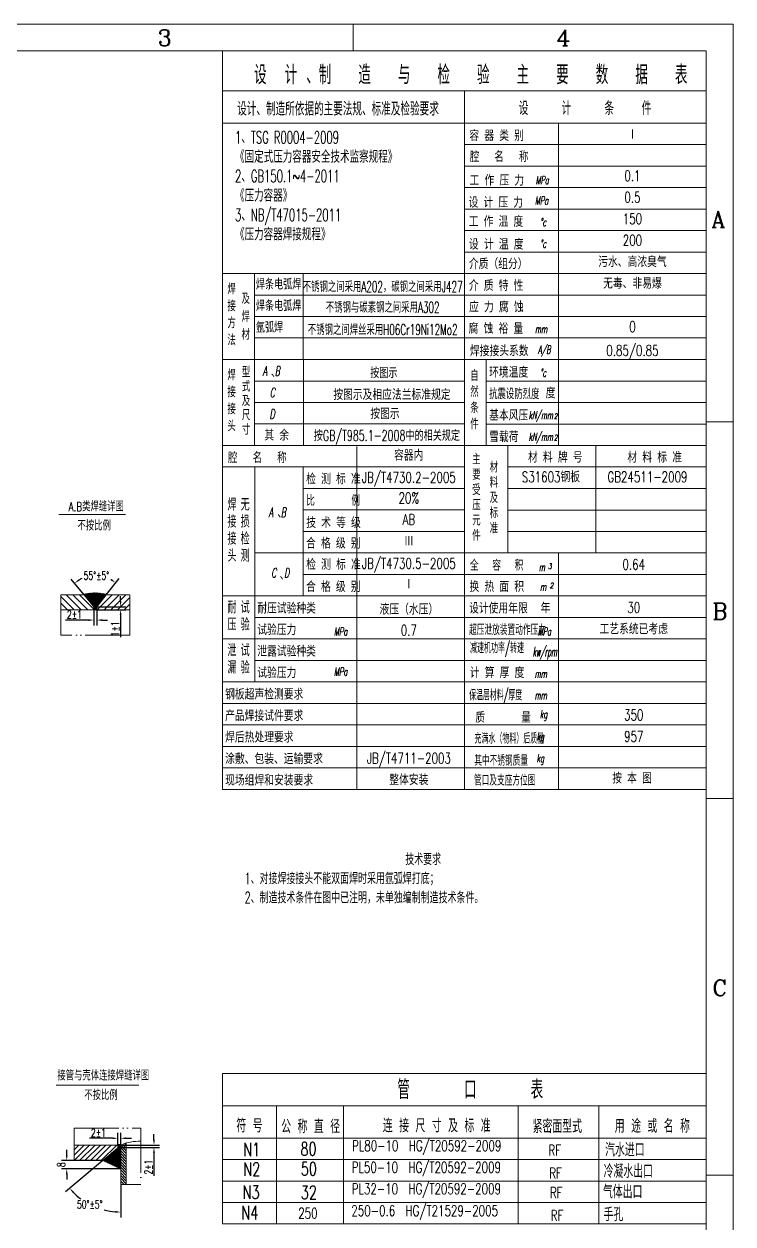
# Model space of a CAD drawing. Header units: inches. Extents: x -1056 to 3115, y -4435 to 1464.
# Drawn here: x 1262 to 3115, y -1672 to 1464 of the extents above; entities that cross this region are included whole.
import ezdxf
from ezdxf.enums import TextEntityAlignment as Align

# ---------------------------------------------------------------- set-up
doc = ezdxf.new("R2010")
doc.units = ezdxf.units.IN
doc.header["$LTSCALE"] = 77.75
doc.header["$MEASUREMENT"] = 0
doc.linetypes.add('DIVIDE-M', pattern=[39, 30, -3, 0, -3, 0, -3])
doc.layers.get('0').update_dxf_attribs({"lineweight": 18})
doc.layers.add('标注', color=7, linetype='Continuous', lineweight=18)
doc.styles.add('HZ', font='romans.shx', dxfattribs={"width": 0.6, "bigfont": 'hz.shx'})
doc.styles.add('HZTXT', font='romans.shx', dxfattribs={"width": 0.7, "bigfont": 'hztxt.shx'})
doc.styles.add('ROMANC', font='romanc.shx', dxfattribs={"width": 0.7})
doc.dimstyles.new('HZTXT', dxfattribs={"dimtxt": 21, "dimasz": 14, "dimexe": 14, "dimexo": 0, "dimgap": 4, "dimtad": 1, "dimdec": 0, "dimrnd": 1, "dimzin": 0, "dimdsep": 46, "dimtxsty": 'HZTXT', "dimcen": 0, "dimdle": 28, "dimclrd": 7, "dimclre": 7, "dimclrt": 7, "dimadec": 0, "dimazin": 0, "dimtfac": 1, "dimtdec": 0, "dimtofl": 0, "dimtmove": 0, "dimatfit": 0, "dimfxl": 0, "dimtolj": 1, "dimarcsym": 0})
doc.dimstyles.new('HZTXT$2', dxfattribs={"dimtxt": 21, "dimasz": 14, "dimexe": 14, "dimexo": 0, "dimgap": 4, "dimtad": 0, "dimdec": 0, "dimrnd": 1, "dimzin": 0, "dimdsep": 46, "dimtxsty": 'HZTXT', "dimcen": 0, "dimdle": 28, "dimclrd": 7, "dimclre": 7, "dimclrt": 7, "dimadec": 0, "dimazin": 0, "dimtfac": 1, "dimtdec": 0, "dimtofl": 0, "dimtmove": 0, "dimatfit": 0, "dimfxl": 0, "dimtolj": 1, "dimarcsym": 0})

# ---------------------------------------------------------------- blocks, each defined once
blk = doc.blocks.new('JGB-L')
at = {"color": 4, "linetype": 'Continuous'}
for p, q in [((0, 0), (0, -8)), ((20, 0), (20, -8)), ((45, 0), (45, -8)), ((110, 0), (110, -8)), ((140, 0), (140, -8))]:
    blk.add_line(p, q, dxfattribs=at)
at = {"color": 7, "linetype": 'Continuous'}
blk.add_line((0, -8), (180, -8), dxfattribs=at)
blk = doc.blocks.new('*X38')
at = {"layer": '标注', "linetype": 'Continuous', "ltscale": 0.5}
for points in [[(1406.4, 8.4), (1403.8, 12.3), (1393.6, 2.4)], [(1490.9, 13.2), (1488.4, 9.3), (1501.3, 3.6)]]:
    blk.add_hatch(color=7, dxfattribs=at).paths.add_polyline_path(points, flags=0)
at = {"layer": '标注', "color": 7, "linetype": 'Continuous', "lineweight": -2, "ltscale": 0.5}
for p, q in [((1418.6, -28), (1384.7, 13.2)), ((1476.5, -28), (1510, 14.6))]:
    blk.add_line(p, q, dxfattribs=at)
for start, end in [(114.5602, 120.0777), (61.2078, 61.6624)]:
    blk.add_arc((1448.2, -64.1), 86, start, end, dxfattribs=at)
at = {"layer": '标注', "color": 7, "linetype": 'Continuous', "ltscale": 0.5, "insert": (1450.8, 21.9), "char_height": 21, "width": 98.7, "attachment_point": 5, "style": 'HZTXT'}
blk.add_mtext('55%%D%%P5%%D', dxfattribs=at)
blk = doc.blocks.new('*X39')
at = {"linetype": 'Continuous', "ltscale": 0.5}
for points in [[(1430.2, -91.8), (1430.2, -96.5), (1444.2, -94.1)], [(1466, -91.8), (1466, -96.5), (1452, -94.1)]]:
    blk.add_hatch(color=7, dxfattribs=at).paths.add_polyline_path(points, flags=0)
at = {"color": 7, "linetype": 'Continuous', "lineweight": -2, "ltscale": 0.5}
for p, q in [((1444.2, -67.2), (1444.2, -108.1)), ((1452, -67.2), (1452, -108.1)), ((1430.2, -94.1), (1370.4, -94.1)), ((1466, -94.1), (1480, -94.1))]:
    blk.add_line(p, q, dxfattribs=at)
at = {"color": 7, "linetype": 'Continuous', "ltscale": 0.5, "insert": (1393.3, -79.6), "char_height": 21, "width": 48.3, "attachment_point": 5, "style": 'HZTXT'}
blk.add_mtext('2%%P1', dxfattribs=at)
blk = doc.blocks.new('*X40')
at = {"linetype": 'Continuous', "ltscale": 0.5}
for points in [[(1511.8, -45.3), (1516.5, -45.3), (1514.2, -59.3)], [(1511.8, -81.2), (1516.5, -81.2), (1514.2, -67.2)]]:
    blk.add_hatch(color=7, dxfattribs=at).paths.add_polyline_path(points, flags=0)
at = {"color": 7, "linetype": 'Continuous', "lineweight": -2, "ltscale": 0.5}
for p, q in [((1514.2, -45.3), (1514.2, -31.3)), ((1452, -59.3), (1528.2, -59.3)), ((1452, -67.2), (1528.2, -67.2)), ((1514.2, -81.2), (1514.2, -138.9))]:
    blk.add_line(p, q, dxfattribs=at)
at = {"color": 7, "linetype": 'Continuous', "ltscale": 0.5, "insert": (1499.7, -117.1), "char_height": 21, "width": 42, "attachment_point": 5, "rotation": 90, "style": 'HZTXT'}
blk.add_mtext('1%%P1', dxfattribs=at)
blk = doc.blocks.new('*X41')
at = {"layer": '标注', "linetype": 'Continuous', "ltscale": 0.5}
for points in [[(1388.7, -1591), (1392.2, -1587.8), (1381, -1579)], [(1500.5, -1638.3), (1500.3, -1643), (1514.4, -1641.2)]]:
    blk.add_hatch(color=7, dxfattribs=at).paths.add_polyline_path(points, flags=0)
at = {"layer": '标注', "color": 7, "linetype": 'Continuous', "lineweight": -2, "ltscale": 0.5}
for p, q in [((1467.5, -1506.5), (1370.3, -1588)), ((1514.4, -1569.3), (1514.4, -1655.2))]:
    blk.add_line(p, q, dxfattribs=at)
for start, end in [(224.609, 233.3146), (255.5838, 265.391)]:
    blk.add_arc((1514.4, -1467.1), 174.1, start, end, dxfattribs=at)
at = {"layer": '标注', "color": 7, "linetype": 'Continuous', "ltscale": 0.5, "insert": (1433.4, -1621.3), "char_height": 21, "width": 100.8, "attachment_point": 5, "style": 'HZTXT'}
blk.add_mtext('50%%D%%P5%%D', dxfattribs=at)
blk = doc.blocks.new('*X42')
at = {"linetype": 'Continuous', "ltscale": 0.5}
for points in [[(1371, -1492.5), (1375.7, -1492.5), (1373.4, -1506.5)], [(1371, -1542.3), (1375.7, -1542.3), (1373.4, -1528.3)]]:
    blk.add_hatch(color=7, dxfattribs=at).paths.add_polyline_path(points, flags=0)
at = {"color": 7, "linetype": 'Continuous', "lineweight": -2, "ltscale": 0.5}
for p, q in [((1373.4, -1492.5), (1373.4, -1478.5)), ((1467.5, -1506.5), (1359.4, -1506.5)), ((1514.4, -1528.3), (1359.4, -1528.3)), ((1373.4, -1542.3), (1373.4, -1556.3))]:
    blk.add_line(p, q, dxfattribs=at)
at = {"color": 7, "linetype": 'Continuous', "ltscale": 0.5, "insert": (1358.9, -1517.4), "char_height": 21, "width": 42, "attachment_point": 5, "rotation": 90, "style": 'HZTXT'}
blk.add_mtext('8', dxfattribs=at)
blk = doc.blocks.new('*X43')
at = {"linetype": 'Continuous', "ltscale": 0.5}
for points in [[(1599, -1452), (1603.7, -1452), (1601.4, -1466)], [(1599, -1486.6), (1603.7, -1486.6), (1601.4, -1472.6)]]:
    blk.add_hatch(color=7, dxfattribs=at).paths.add_polyline_path(points, flags=0)
at = {"color": 7, "linetype": 'Continuous', "lineweight": -2, "ltscale": 0.5}
for p, q in [((1601.4, -1452), (1601.4, -1438)), ((1507, -1466), (1615.4, -1466)), ((1507, -1472.6), (1615.4, -1472.6)), ((1601.4, -1486.6), (1601.4, -1546.4))]:
    blk.add_line(p, q, dxfattribs=at)
at = {"color": 7, "linetype": 'Continuous', "ltscale": 0.5, "insert": (1586.9, -1523.5), "char_height": 21, "width": 48.3, "attachment_point": 5, "rotation": 90, "style": 'HZTXT'}
blk.add_mtext('2%%P1', dxfattribs=at)
blk = doc.blocks.new('*X44')
at = {"linetype": 'Continuous', "ltscale": 0.5}
for points in [[(1493, -1445.9), (1493, -1450.6), (1507, -1448.2)], [(1528.4, -1445.9), (1528.4, -1450.6), (1514.4, -1448.2)]]:
    blk.add_hatch(color=7, dxfattribs=at).paths.add_polyline_path(points, flags=0)
at = {"color": 7, "linetype": 'Continuous', "lineweight": -2, "ltscale": 0.5}
for p, q in [((1507, -1466), (1507, -1434.2)), ((1514.4, -1466), (1514.4, -1434.2)), ((1493, -1448.2), (1433.2, -1448.2)), ((1528.4, -1448.2), (1542.4, -1448.2))]:
    blk.add_line(p, q, dxfattribs=at)
at = {"color": 7, "linetype": 'Continuous', "ltscale": 0.5, "insert": (1456.1, -1433.7), "char_height": 21, "width": 48.3, "attachment_point": 5, "style": 'HZTXT'}
blk.add_mtext('2%%P1', dxfattribs=at)

msp = doc.modelspace()

# ---------------------------------------------------------------- hatches: boundary and pattern name
at = {"linetype": 'Continuous'}
h = msp.add_hatch(dxfattribs=at)
h.set_pattern_fill('ANSI31', style=0, pattern_type=0)
h.set_pattern_definition([(135, (0, 0), (-8.83883, -8.83883), [])])
h.paths.add_polyline_path([(1418.6, -28), (1358, -28), (1358, -67.2), (1444.2, -67.2), (1444.2, -59.3)], flags=0)
at = {"linetype": 'Continuous', "ltscale": 2}
h = msp.add_hatch(dxfattribs=at)
h.set_pattern_fill('ANSI37', scale=18, style=0)
edge = h.paths.add_edge_path(flags=0)
edge.add_line((1476.5, -28), (1479.6, -28))
edge.add_arc((1447, -135.1), 111.9, 73.069, 106.931)
edge.add_line((1414.4, -28), (1418.6, -28))
edge.add_line((1418.6, -28), (1444.2, -59.3))
edge.add_line((1444.2, -59.3), (1444.2, -67.7))
edge.add_arc((1447.8, -33), 34.9, 264.2125, 277.0235)
edge.add_line((1452, -67.6), (1452, -59.3))
edge.add_line((1452, -59.3), (1476.5, -28))
at = {"linetype": 'Continuous'}
h = msp.add_hatch(dxfattribs=at)
h.set_pattern_fill('ANSI31', style=0, pattern_type=0)
h.set_pattern_definition([(45, (0, 0), (-8.83883, 8.83883), [])])
h.paths.add_polyline_path([(1538.5, -28), (1476.5, -28), (1452, -59.3), (1452, -67.2), (1538.5, -67.2)], flags=0)
h = msp.add_hatch(dxfattribs=at)
h.set_pattern_fill('ANSI31', style=0, pattern_type=0)
h.set_pattern_definition([(45, (0, 0), (-7.07107, 7.07107), [])])
h.paths.add_polyline_path([(1507, -1473.3), (1507, -1466), (1392.5, -1466), (1392.5, -1506.5), (1467.5, -1506.5)], flags=0)
at = {"linetype": 'Continuous', "ltscale": 2}
h = msp.add_hatch(dxfattribs=at)
h.set_pattern_fill('ANSI37', scale=18, style=0)
edge = h.paths.add_edge_path(flags=0)
edge.add_line((1514.4, -1466), (1516.3, -1466))
edge.add_arc((1510.3, -1476.5), 12.1, 60.4292, 119.5708)
edge.add_line((1504.3, -1466), (1507, -1466))
edge.add_line((1507, -1466), (1507, -1473.3))
edge.add_line((1507, -1473.3), (1467.5, -1506.5))
edge.add_line((1467.5, -1506.5), (1514.4, -1528.3))
edge.add_line((1514.4, -1528.3), (1514.4, -1466))

# ---------------------------------------------------------------- linework, layer by layer
at = {"color": 7, "linetype": 'Continuous'}
for p, q in [((-1056.3, 1463.5), (3115.1, 1463.5)), ((3115.1, 1463.5), (3115.1, -4435.3)), ((2412.9, 1092.4), (3044.9, 1092.4)), ((2412.9, 1036.2), (3044.9, 1036.2)), ((2412.9, 980), (3044.9, 980)), ((2412.9, 923.8), (3044.9, 923.8)), ((2412.9, 867.7), (3044.9, 867.7)), ((2412.9, 811.5), (3044.9, 811.5)), ((1864.3, 755.3), (2412.9, 755.3)), ((2412.9, 755.3), (3044.9, 755.3)), ((1864.3, 699.1), (2412.9, 699.1)), ((2412.9, 699.1), (3044.9, 699.1)), ((1864.3, 643), (2412.9, 643)), ((2412.9, 643), (3044.9, 643)), ((2412.9, 586.8), (3044.9, 586.8)), ((1864.3, 530.6), (2412.9, 530.6)), ((2470.1, 530.6), (3044.9, 530.6)), ((1864.3, 474.4), (2412.9, 474.4)), ((2470.1, 474.4), (3044.9, 474.4)), ((1864.3, 418.3), (2412.9, 418.3)), ((2470.1, 418.2), (3044.9, 418.2)), ((1991.6, 249.7), (2412.9, 249.7)), ((2526.3, 249.7), (3044.9, 249.7)), ((1991.6, 193.6), (2412.9, 193.6)), ((2526.3, 193.5), (3044.9, 193.5)), ((1991.6, 137.4), (2412.9, 137.4)), ((2526.3, 137.4), (3044.9, 137.4)), ((1865, 81.2), (2412.9, 81.2)), ((1780.9, -31.1), (2412.9, -31.1)), ((2412.9, -31.2), (3044.9, -31.2)), ((1865, -87.3), (2412.9, -87.3)), ((2412.9, -87.3), (3044.9, -87.3)), ((1780.9, -143.5), (2412.9, -143.5)), ((2412.9, -143.5), (3044.9, -143.5)), ((1865, -199.7), (2412.9, -199.7)), ((2412.9, -199.7), (3044.9, -199.7)), ((1780.9, -255.9), (2412.9, -255.9)), ((2412.9, -255.9), (3044.9, -255.9)), ((1780.9, -312), (2412.9, -312)), ((2412.9, -312), (3044.9, -312)), ((1780.9, -368.2), (2412.9, -368.2)), ((2412.9, -368.2), (3044.9, -368.2)), ((1780.9, -424.4), (2412.9, -424.4)), ((2412.9, -424.4), (3044.9, -424.4)), ((1780.9, -480.6), (2412.9, -480.6)), ((2412.9, -480.6), (3044.9, -480.6)), ((1780.9, -536.8), (2412.9, -536.8)), ((2412.9, -536.8), (3044.9, -536.8)), ((1529.1, -1481), (1514.4, -1466.3)), ((1529.1, -1488.3), (1514.4, -1473.5)), ((1529.1, -1473.8), (1521.2, -1466)), ((1529.1, -1466.6), (1524.7, -1462.2)), ((1529.1, -1495.5), (1514.4, -1480.7)), ((1529.1, -1502.7), (1514.4, -1487.9)), ((1529.1, -1509.9), (1514.4, -1495.2)), ((1529.1, -1517.1), (1514.4, -1502.4)), ((1529.1, -1524.3), (1514.4, -1509.6)), ((1529.1, -1531.5), (1514.4, -1516.8)), ((1529.1, -1538.7), (1514.4, -1524)), ((1529.1, -1546), (1514.4, -1531.2)), ((1529.1, -1553.2), (1514.4, -1538.4)), ((1529.1, -1560.4), (1514.4, -1545.6)), ((1529.1, -1567.6), (1514.4, -1552.9)), ((1523.6, -1569.3), (1514.4, -1560.1)), ((1516.4, -1569.3), (1514.4, -1567.3))]:
    msp.add_line(p, q, dxfattribs=at)
for p, q in [((2122.4, 1393.3), (2122.4, 1463.5)), ((3115.1, 424), (3044.9, 424)), ((3115.1, -560.3), (3044.9, -560.3)), ((3115.1, -1544.6), (3044.9, -1544.6))]:
    msp.add_line(p, q)
at = {"color": 5}
for p, q in [((-880.7, 1393.3), (3044.9, 1393.3)), ((3044.9, 1393.3), (3044.9, -4365.1))]:
    msp.add_line(p, q, dxfattribs=at)
at = {"color": 4, "linetype": 'Continuous'}
for p, q in [((1780.9, 1393.3), (1780.9, -536.8)), ((1780.9, 1289), (3044.9, 1289)), ((1780.9, 1289), (3044.9, 1289)), ((1780.9, 1289), (3044.9, 1289)), ((2412.9, 1289), (2412.9, 867.7)), ((1780.9, 1204.7), (3044.9, 1204.7)), ((1780.9, 1204.7), (3044.9, 1204.7)), ((1780.9, 1204.7), (3044.9, 1204.7)), ((1780.9, 1204.7), (3044.9, 1204.7)), ((1780.9, 1204.7), (3044.9, 1204.7)), ((2658.7, 1204.7), (2658.7, 362.1)), ((2412.9, 1148.5), (3044.9, 1148.5)), ((2412.9, 907.8), (2412.9, -536.8)), ((1780.9, 811.5), (2412.9, 811.5)), ((1864.3, 586.8), (1864.3, 811.5)), ((1991.6, 586.8), (1991.6, 811.5)), ((1780.9, 586.8), (2412.9, 586.8)), ((1864.3, 586.8), (1864.3, 362.1)), ((1992, 586.8), (1992, 362.1)), ((1780.9, 362.1), (2412.9, 362.1)), ((2132, 359.8), (2132, -536.8)), ((2412.9, 362.1), (3044.9, 362.1)), ((2526.3, 362.1), (2526.3, 81.2)), ((2756.2, 81.2), (2756.2, 362.1)), ((1780.9, 305.9), (2412.9, 305.9)), ((1865, 305.9), (1865, -31.1)), ((1991.6, 305.9), (1991.6, -31.1)), ((2412.9, 81.2), (2658.7, 81.2)), ((2658.7, 81.2), (3044.9, 81.2)), ((2658.7, 81.2), (2658.7, -536.8)), ((1991.6, 25), (2412.9, 25)), ((2412.9, 25), (3044.9, 25)), ((1358, -28), (1418.6, -28)), ((1418.6, -28), (1444.2, -59.3)), ((1452, -59.3), (1476.5, -28)), ((1476.5, -28), (1538.5, -28)), ((1444.2, -67.2), (1444.2, -59.3)), ((1452, -67.2), (1452, -59.3)), ((1358, -67.2), (1444.2, -67.2)), ((1452, -67.2), (1538.5, -67.2)), ((1780.9, -1279.1), (3044.9, -1279.1)), ((1780.9, -1279.1), (1780.9, -1447.6)), ((1780.9, -1363.4), (3044.9, -1363.4)), ((1780.9, -1363.4), (1780.9, -1447.6)), ((1921.4, -1363.4), (1921.4, -1447.6)), ((2096.9, -1363.4), (2096.9, -1447.6)), ((2553.3, -1363.4), (2553.3, -1447.6)), ((2764, -1363.4), (2764, -1447.6)), ((1392.5, -1466), (1507, -1466)), ((1507, -1473.3), (1467.5, -1506.5)), ((1507, -1466), (1507, -1473.3)), ((1514.4, -1466), (1514.4, -1569.3)), ((1529.1, -1460.8), (1529.1, -1569.3)), ((1780.9, -1447.6), (3044.9, -1447.6)), ((1392.5, -1506.5), (1467.5, -1506.5)), ((1467.5, -1506.5), (1514.4, -1528.3))]:
    msp.add_line(p, q, dxfattribs=at)
at = {"color": 7, "linetype": 'Continuous', "ltscale": 0.3}
for p, q in [((2470.1, 586.8), (2470.1, 362.1)), ((1865, -31.1), (1865, -255.9))]:
    msp.add_line(p, q, dxfattribs=at)
at = {"color": 7}
msp.add_line((2526.3, 305.9), (3044.9, 305.9), dxfattribs=at)
at = {"color": 7, "linetype": 'Continuous', "ltscale": 2}
for p, q in [((1352.3, 181.8), (1526.7, 181.8)), ((1345.6, -1309.8), (1562, -1309.8))]:
    msp.add_line(p, q, dxfattribs=at)
at = {"color": 3, "linetype": 'DIVIDE-M', "ltscale": 0.05}
for p, q in [((1358, -28), (1358, -134)), ((1538.5, -28), (1538.5, -134)), ((1538.5, -134), (1358, -134)), ((1392.5, -1422.1), (1566.9, -1422.1)), ((1566.9, -1422.1), (1566.9, -1569.3))]:
    msp.add_line(p, q, dxfattribs=at)
at = {"color": 3, "linetype": 'DIVIDE-M'}
for p, q in [((1392.5, -1422.1), (1392.5, -1506.5)), ((1566.9, -1569.3), (1514.4, -1569.3))]:
    msp.add_line(p, q, dxfattribs=at)
at = {"color": 4, "linetype": 'Continuous'}
for centre, radius, start, end in [((1447, -135.1), 111.9, 73.069, 106.931), ((1447.8, -33), 34.9, 258.8235, 281.1765), ((1510.3, -1476.5), 12.1, 60.4292, 119.5708), ((1563.9, -1583), 127, 88.627, 112.8633)]:
    msp.add_arc(centre, radius, start, end, dxfattribs=at)

# ---------------------------------------------------------------- block references
at = {"color": 2, "linetype": 'Continuous', "xscale": 7.02177824797036, "yscale": 7.021778247943075, "zscale": 7.021778247950399}
for p in [(1780.9, -1447.6), (1780.9, -1503.8), (1780.9, -1560), (1780.9, -1616.1)]:
    msp.add_blockref('JGB-L', p, dxfattribs=at)

# ---------------------------------------------------------------- texts
at = {"style": 'ROMANC'}
for s, p in [('3', (1611.1, 1406.6)), ('4', (2653.9, 1406.6)), ('A', (3058.5, 932)), ('B', (3061.5, -92.2)), ('C', (3061.5, -1076.5))]:
    msp.add_text(s, height=42.1, dxfattribs=at).set_placement(p)
at = {"color": 7, "linetype": 'Continuous', "style": 'HZ'}
for s, height, width, p in [('设计、制造所依据的主要法规、标准及检验要求', 35.109, 0.65, (1818.9, 1224.2)), ('介质（组分）', 28.09, 0.7, (2424.5, 822.8)), ('焊条电弧焊', 28.09, 0.65, (1867.8, 769.5)), ('焊条电弧焊', 28.09, 0.65, (1867.8, 713.3)), ('氩弧焊', 28.09, 0.65, (1867.8, 657.1)), ('环境温度', 28.09, 0.7, (2477.5, 539.4)), ('、', 28.1, 0.7, (1907.1, 540.2)), ('抗震设防烈度', 28.09, 0.6, (2477.5, 483.2)), ('基本风压', 28.09, 0.7, (2477.5, 427)), ('雪载荷', 28.09, 0.7, (2477.5, 370.9)), ('耐压试验种类', 28.09, 0.7, (1871.4, -77.2)), ('设计使用年限', 28.09, 0.7, (2425.2, -77)), ('年', 28.1, 0.7, (2612.2, -76.7)), ('试验压力', 28.09, 0.7, (1871.4, -133.3)), ('超压泄放装置动作压力', 28.09, 0.55, (2425.2, -133.2)), ('泄露试验种类', 28.09, 0.7, (1871.4, -189.5)), ('试验压力', 28.09, 0.7, (1871.4, -245.7)), ('钢板超声检测要求', 28.09, 0.7, (1787.3, -301.9)), ('保温层材料/厚度', 28.09, 0.49, (2425.6, -303.9)), ('产品焊接试件要求', 28.09, 0.7, (1787.3, -358.1)), ('焊后热处理要求', 28.09, 0.7, (1787.3, -414.2)), ('充满水（物料）后质量', 28.09, 0.5, (2439.1, -417.2)), ('涂敷、包装、运输要求', 28.09, 0.7, (1787.3, -470.4)), ('其中不锈钢质量', 28.09, 0.55, (2438.7, -475)), ('现场组焊和安装要求', 28.09, 0.7, (1787.3, -526.6)), ('管口及支座方位图', 28.09, 0.55, (2438, -526.6))]:
    msp.add_text(s, height=height, dxfattribs=dict(at, width=width)).set_placement(p)
at = {"color": 2, "linetype": 'Continuous', "style": 'HZ'}
for s, height, width, p in [('Ⅰ', 28.1, 0.7, (2852.2, 1175.3)), ('0.1', 28.09, 0.7, (2852.2, 1066.9)), ('0.5', 28.09, 0.7, (2852.2, 1010.7)), ('150', 28.09, 0.7, (2852.2, 954.6)), ('200', 28.09, 0.7, (2852.2, 898.4)), ('污水、高浓臭气', 28.09, 0.7, (2852.2, 842.2)), ('不锈钢之间采用A202，碳钢之间采用J427', 28.09, 0.6, (2199.2, 777.2)), ('无毒、非易爆', 28.09, 0.7, (2852.2, 786)), ('不锈钢与碳素钢之间采用A302', 28.09, 0.6, (2199.2, 723.2)), ('不锈钢之间焊丝采用H06Cr19Ni12Mo2', 28.09, 0.6, (2199.2, 664.9)), ('0', 28.1, 0.7, (2852.2, 672.5)), ('0.85/0.85', 28.09, 0.7, (2852.2, 610.3)), ('容器内', 28.09, 0.7, (2267.3, 336.7)), ('JB/T4730.2-2005', 28.087, 0.7, (2267.7, 278.6)), ('S31603钢板', 28.09, 0.7, (2639, 280.1)), ('GB24511-2009', 28.09, 0.7, (2891.4, 280.1)), ('20%', 28.09, 0.7, (2267.7, 224.9)), ('AB', 28.09, 0.7, (2267.7, 168.7)), ('Ⅲ', 28.1, 0.7, (2267.7, 112.6)), ('JB/T4730.5-2005', 28.087, 0.7, (2267.7, 53.9)), ('0.64', 28.09, 0.7, (2855.6, 51.2)), ('Ⅰ', 28.1, 0.7, (2267.7, 0.2)), ('液压（水压）', 28.09, 0.7, (2267.7, -65.8)), ('30', 28.09, 0.7, (2855.6, -61.2)), ('0.7', 28.09, 0.7, (2267.7, -120.8)), ('工艺系统已考虑', 28.09, 0.7, (2855.6, -117.4)), ('350', 28.09, 0.7, (2855.6, -342.1)), ('957', 28.09, 0.7, (2855.6, -398.2)), ('JB/T4711-2003', 28.087, 0.7, (2267.7, -455.1)), ('整体安装', 28.09, 0.7, (2267.7, -511.3)), ('N1', 35.11, 0.7, (1857.1, -1477.4)), ('80', 35.11, 0.7, (2005.4, -1476.1)), ('RF', 28.09, 0.7, (2649.1, -1479.7)), ('N2', 35.11, 0.7, (1857.1, -1529.1)), ('50', 35.11, 0.7, (2006.3, -1528.1)), ('RF', 28.09, 0.7, (2651.1, -1539.4)), ('N3', 35.11, 0.7, (1855.4, -1589.3)), ('32', 35.11, 0.7, (2006.3, -1589.8)), ('RF', 28.09, 0.7, (2652.9, -1590.4)), ('N4', 35.11, 0.7, (1852, -1642.7)), ('250', 28.09, 0.7, (2003.8, -1644.1)), ('RF', 28.09, 0.7, (2655.1, -1650.1))]:
    msp.add_text(s, height=height, dxfattribs=dict(at, width=width)).set_placement(p, align=Align.MIDDLE_CENTER)
for s, height, width, p in [('按图示', 28.09, 0.65, (2166.5, 538.1)), ('按图示及相应法兰标准规定', 28.087, 0.7, (2070.1, 481)), ('按图示', 28.09, 0.7, (2166.8, 431.2)), ('按GB/T985.1-2008中的相关规定', 28.087, 0.65, (2019.2, 374.1)), ('A.B类焊缝详图', 23.98, 0.7, (1378.2, 190.1)), ('不按比例', 23.98, 0.7, (1401.4, 140.2)), ('、', 28.1, 0.7, (1923.8, 172.5)), ('、', 28.1, 0.7, (1930, 10.6)), ('接管与壳体连接焊缝详图', 23.976, 0.7, (1348.8, -1296.9)), ('不按比例', 23.98, 0.7, (1419.1, -1348.1)), ('汽水进口', 35.11, 0.7, (2780.7, -1496.1)), ('冷凝水出口', 35.11, 0.7, (2776.8, -1551.9)), ('气体出口', 35.11, 0.7, (2775.1, -1605.7)), ('手孔', 35.11, 0.7, (2776.5, -1665))]:
    msp.add_text(s, height=height, dxfattribs=dict(at, width=width)).set_placement(p)
at = {"color": 7, "linetype": 'Continuous', "style": 'HZ', "width": 0.7}
msp.add_text('度', height=28.1, dxfattribs=at).set_placement((2638, 499.3), align=Align.MIDDLE_CENTER)
at = {"color": 7, "linetype": 'Continuous'}
for s, insert, char_height, width, attachment_point, style in [('{\\W0.7;设  计 、制   造   与   检   验   主   要   数   据   表}', (1863.2, 1305.9), 49.152, 1663.357, 7, 'HZ'), ('设      计      条     件     ', (2554.9, 1225.7), 35.109, 470.396, 7, 'HZ'), ('{\\W0.7;容 器 类 别}', (2425.9, 1157.9), 28.09, 173.139, 7, 'HZ'), ('{\\W0.68;腔   名   称}', (2427, 1102.8), 28.09, 193.365, 7, 'HZ'), ('{\\W0.7;工 作 压 力  }', (2426.3, 1040.8), 28.09, 171.665, 7, 'HZ'), ('{\\Q10;\\W0.6; MPa}', (2590.2, 1045), 21.065, 52.493, 7, 'ROMANC'), ('{\\W0.7;设 计 压 力   }', (2423.6, 983.4), 28.09, 172.648, 7, 'HZ'), ('{\\Q10;\\W0.6; MPa}', (2588.7, 991.5), 21.065, 52.493, 7, 'ROMANC'), ('{\\W0.7;工 作 温 度  }', (2424.2, 933.5), 28.09, 171.665, 7, 'HZ'), ('{\\Q10;\\W0.6;%%Dc}', (2610.5, 934.9), 21.065, 17.246, 7, 'ROMANC'), ('{\\W0.7;设 计 温 度  }', (2424.7, 873.9), 28.09, 172.648, 7, 'HZ'), ('{\\Q10;\\W0.6;%%Dc}', (2610.5, 878.8), 21.065, 17.246, 7, 'ROMANC'), ('{\\W0.7;介 质 特 性}', (2424.5, 766), 28.09, 171.91, 7, 'HZ'), ('及焊材', (1830.3, 760.1), 28.09, 31.91, 1, 'HZ'), ('{\\W0.7;应 力 腐 蚀}', (2425.1, 709.8), 28.09, 171.419, 7, 'HZ'), ('{\\W0.7;腐 蚀 裕 量}', (2423.9, 653.7), 28.09, 171.91, 7, 'HZ'), ('{\\Q10;\\W0.6; mm}', (2588.5, 656), 21.065, 42.536, 7, 'ROMANC'), ('{\\W0.7;焊接接头系数 }', (2427.4, 595.2), 28.09, 175.738, 7, 'HZ'), ('{\\Q10;\\W0.6;A/B}', (2605, 594.9), 21.065, 41.221, 7, 'ROMANC'), ('{\\Q10;\\W0.6;A  B}', (1885.4, 544.4), 24.576, 59.151, 7, 'ROMANC'), ('{\\Q10;\\W0.6;%%Dc}', (2610.5, 541.7), 21.065, 17.246, 7, 'ROMANC'), ('{\\Q10;\\W0.6;C}', (1904.3, 488.3), 24.576, 14.263, 7, 'ROMANC'), ('{\\Q10;\\W0.6;D}', (1903.8, 432.1), 24.576, 14.263, 7, 'ROMANC'), ('{\\Q10;\\W0.5;kN/mm}', (2581.1, 423.7), 21.065, 59.145, 7, 'ROMANC'), ('{\\Q10;\\W0.6;2}', (2647.2, 431.7), 14.045, 8.151, 7, 'ROMANC'), ('{\\W0.7;其 余}', (1889.9, 374.9), 28.087, 75.484, 7, 'HZ'), ('{\\Q10;\\W0.5;kN/mm}', (2581.1, 367.5), 21.065, 59.145, 7, 'ROMANC'), ('{\\Q10;\\W0.6;2}', (2647.2, 375.5), 14.045, 8.151, 7, 'ROMANC'), ('{\\W0.68;腔   名   称}', (1795, 316.4), 28.09, 193.365, 7, 'HZ'), ('{\\W0.7;材 料 牌 号}', (2579.2, 317.3), 28.09, 171.665, 7, 'HZ'), ('{\\W0.7;材 料 标 准}', (2839, 317.3), 28.09, 172.893, 7, 'HZ'), ('{\\W0.62;全   容   积 }', (2427.3, 35.1), 28.087, 179.333, 7, 'HZ'), ('{\\Q10;\\W0.6; m}', (2598.9, 33.4), 21.065, 26.286, 7, 'ROMANC'), ('{\\Q10;\\W0.7;3}', (2630.9, 39.5), 14.044, 8.548, 7, 'HZ'), ('{\\W0.7;换 热 面 积}', (2426.1, -20.8), 28.087, 173.368, 7, 'HZ'), ('{\\Q10;\\W0.7;2}', (2635.8, -10.7), 14.044, 9.509, 7, 'HZ'), ('{\\Q10;\\W0.6; m}', (2601.9, -17.6), 21.065, 26.286, 7, 'ROMANC'), ('{\\Q10;\\W0.6; MPa}', (2596.1, -134.2), 21.065, 52.493, 7, 'ROMANC'), ('{\\W0.5;减速机功率/转速 }', (2427.6, -190.1), 28.087, 161.902, 7, 'HZ'), ('{\\Q10;\\W0.4; kw/rpm}', (2583.3, -197.1), 24.576, 73.851, 7, 'ROMANC'), ('{\\W0.7;计 算 厚 度}', (2426.9, -245.6), 28.087, 171.647, 7, 'HZ'), ('{\\Q10;\\W0.6; mm}', (2587.7, -245.1), 21.065, 42.536, 7, 'ROMANC'), ('{\\Q10;\\W0.6; mm}', (2587.7, -301.3), 21.065, 42.536, 7, 'ROMANC'), ('{\\W0.7;质       量}', (2441.3, -362.6), 28.087, 188.008, 7, 'HZ'), ('{\\Q10;\\W0.6;kg}', (2610.2, -357.3), 21.065, 23.656, 7, 'ROMANC'), ('{\\Q10;\\W0.6;  kg}', (2584.6, -416.2), 21.065, 48.032, 7, 'ROMANC'), ('{\\Q10;\\W0.6;  kg}', (2584.6, -472.4), 21.065, 48.032, 7, 'ROMANC')]:
    msp.add_mtext(s, dxfattribs=dict(at, insert=insert, char_height=char_height, width=width, attachment_point=attachment_point, style=style))
at = {"color": 7, "linetype": 'Continuous', "attachment_point": 1, "style": 'HZ'}
for s, insert, char_height, width, line_spacing_factor in [('1、TSG R0004-2009\\P《固定式压力容器安全技术监察规程》\\P2、GB150.1~4-2011\\P《压力容器》\\P3、NB/T47015-2011\\P《压力容器焊接规程》', (1813.2, 1183.4), 32, 631.321, 0.95), ('焊接方法', (1793.4, 785.4), 28.09, 31.91, 0.95), ('型式及尺寸', (1831.2, 568.2), 28.09, 31.91, 0.8), ('焊接接头', (1793.4, 560.7), 28.09, 31.91, 0.95), ('自\\P然\\P条件', (2428.3, 559), 28.09, 39.696, 0.9), ('主\\P要\\P受\\P压\\P元\\P件', (2433.3, 340.3), 28.1, 39.696, 0.85), ('材\\P料\\P及\\P标\\P准', (2479, 319.6), 28.1, 39.696, 0.85), ('\\pt1;{\\f宋体|b0|i0|c0|p34;焊}{\\f宋体|b0|i0|c0|p34;接}{\\f宋体|b0|i0|c0|p34;接}{\\f宋体|b0|i0|c0|p34;头}', (1793.4, 223.1), 28.087, 31.91, 0.95), ('\\pt1;{\\f宋体|b0|i0|c0|p34;无}{\\f宋体|b0|i0|c0|p34;损}{\\f宋体|b0|i0|c0|p34;检}{\\f宋体|b0|i0|c0|p34;测}', (1828, 223.1), 28.087, 31.91, 0.95), ('\\pt1;{\\f宋体|b0|i0|c0|p34;耐}{\\f宋体|b0|i0|c0|p34;压}', (1793.4, -45.5), 28.087, 31.91, 0.95), ('\\pt1;{\\f宋体|b0|i0|c0|p34;试}{\\f宋体|b0|i0|c0|p34;验}', (1828, -45.5), 28.087, 31.91, 0.95), ('\\pt1;{\\f宋体|b0|i0|c0|p34;泄}{\\f宋体|b0|i0|c0|p34;漏}', (1793.4, -157.8), 28.087, 31.91, 0.95), ('\\pt1;{\\f宋体|b0|i0|c0|p34;试}{\\f宋体|b0|i0|c0|p34;验}', (1828, -157.8), 28.087, 31.91, 0.95)]:
    msp.add_mtext(s, dxfattribs=dict(at, insert=insert, char_height=char_height, width=width, line_spacing_factor=line_spacing_factor))
at = {"color": 2, "linetype": 'Continuous'}
for s, insert, char_height, width, attachment_point, style in [('{\\W0.7;检 测 标 准}', (1999.2, 260.7), 28.087, 174.597, 7, 'HZ'), ('{\\W0.62;比        例}', (1999.3, 204.4), 28.087, 181.137, 7, 'HZ'), ('{\\Q10;\\W0.6;A  B}', (1901.2, 175.2), 24.576, 59.151, 7, 'ROMANC'), ('{\\W0.7;技 术 等 级}', (1999.4, 146.4), 28.087, 171.402, 7, 'HZ'), ('{\\W0.7;合 格 级 别}', (1998.9, 92.5), 28.087, 171.893, 7, 'HZ'), ('{\\W0.7;检 测 标 准}', (1999.2, 37.2), 28.087, 174.597, 7, 'HZ'), ('{\\Q10;\\W0.6;C  D}', (1907.9, 16.9), 24.576, 57.804, 7, 'ROMANC'), ('{\\W0.7;合 格 级 别}', (1998.9, -21), 28.087, 171.893, 7, 'HZ'), ('{\\Q10;\\W0.6; MPa}', (2063.5, -134.6), 21.065, 52.493, 7, 'ROMANC'), ('{\\Q10;\\W0.6; MPa}', (2063.5, -239.5), 21.065, 52.493, 7, 'ROMANC'), ('{\\W0.7;按 本 图}', (2851, -507.3), 28.087, 121.231, 5, 'HZ'), ('{\\W0.7;管      口      表}', (2237.6, -1345.7), 49.152, 543.933, 7, 'HZ'), ('{\\W0.7;符 号}', (1816.6, -1433), 35.109, 92.819, 7, 'HZ'), ('{\\W0.7;公 称 直 径}', (1934, -1435.2), 35.109, 214.866, 7, 'HZ'), ('{\\W0.7;   连 接 尺 寸 及 标 准}', (2149.1, -1433), 35.109, 475.023, 7, 'HZ'), ('{\\W0.7; 紧密面型式}', (2574.5, -1434.7), 35.109, 207.406, 7, 'HZ'), ('{\\W0.7; 用 途 或 名 称}', (2789.2, -1434.1), 35.109, 302.2, 7, 'HZ'), ('{\\W0.7;PL80-10  HG/T20592-2009}', (2119.2, -1491.3), 28.087, 461.331, 7, 'HZ'), ('{\\W0.7;PL50-10  HG/T20592-2009}', (2118.3, -1547.6), 28.087, 459.224, 7, 'HZ'), ('{\\W0.7;PL32-10  HG/T20592-2009}', (2118.3, -1603.8), 28.087, 459.224, 7, 'HZ'), ('{\\W0.7;250-0.6  HG/T21529-2005}', (2117.4, -1661), 28.087, 446.585, 7, 'HZ')]:
    msp.add_mtext(s, dxfattribs=dict(at, insert=insert, char_height=char_height, width=width, attachment_point=attachment_point, style=style))
at = {"color": 2, "linetype": 'Continuous', "ltscale": 0.5, "insert": (1838.6, -704.3), "char_height": 30, "width": 1127.7, "attachment_point": 1, "style": 'HZ'}
msp.add_mtext('                                  技术要求\\P1、对接焊接接头不能双面焊时采用氩弧焊打底；\\P2、制造技术条件在图中已注明，未单独编制制造技术条件。', dxfattribs=at)

# ---------------------------------------------------------------- dimensions: what is measured, and where the dimension line sits
at = {"color": 7, "linetype": 'Continuous'}
for base, p1, p2, text, picture, middle in [((1514.2, -67.2), (1452, -59.3), (1452, -67.2), '1%%P1', '*X40', (1514.2, -117.1)), ((1601.4, -1472.6), (1507, -1466), (1507, -1472.6), '2%%P1', '*X43', (1601.4, -1523.5)), ((1373.4, -1528.3), (1467.5, -1506.5), (1514.4, -1528.3), '8', '*X42', (1373.4, -1517.4))]:
    dim = msp.add_linear_dim(base=base, p1=p1, p2=p2, angle=90, text=text, dimstyle='HZTXT', override={"dimscale": 1, "dimsah": 1, "dimtzin": 0}, dxfattribs=at)
    dim.commit()
    dim.dimension.update_dxf_attribs({"geometry": picture, "text_midpoint": middle, "dimtype": 160})
for base, p1, p2, picture, middle in [((1452, -94.1), (1444.2, -67.2), (1452, -67.2), '*X39', (1393.3, -94.1)), ((1514.4, -1448.2), (1507, -1466), (1514.4, -1466), '*X44', (1456.1, -1448.2))]:
    dim = msp.add_linear_dim(base=base, p1=p1, p2=p2, text='2%%P1', dimstyle='HZTXT', override={"dimscale": 1, "dimsah": 1, "dimtzin": 0}, dxfattribs=at)
    dim.commit()
    dim.dimension.update_dxf_attribs({"geometry": picture, "text_midpoint": middle, "dimtype": 160})
at = {"layer": '标注', "color": 7, "linetype": 'Continuous'}
for base, line1, line2, text, picture, middle in [((1450.8, 21.9), ((1452, -59.3), (1476.5, -28)), ((1418.6, -28), (1444.2, -59.3)), '55%%D%%P5%%D', '*X38', (1450.8, 21.9)), ((1433.4, -1621.3), ((1507, -1473.3), (1467.5, -1506.5)), ((1514.4, -1466), (1514.4, -1569.3)), '<>%%P5%%D', '*X41', (1433.4, -1621.3))]:
    dim = msp.add_angular_dim_2l(base=base, line1=line1, line2=line2, text=text, dimstyle='HZTXT$2', override={"dimscale": 1, "dimtad": 0, "dimtih": 1, "dimtoh": 1, "dimsah": 1, "dimtzin": 0}, dxfattribs=at)
    dim.commit()
    dim.dimension.update_dxf_attribs({"geometry": picture, "text_midpoint": middle, "dimtype": 162})

doc.saveas('drawing.dxf')
